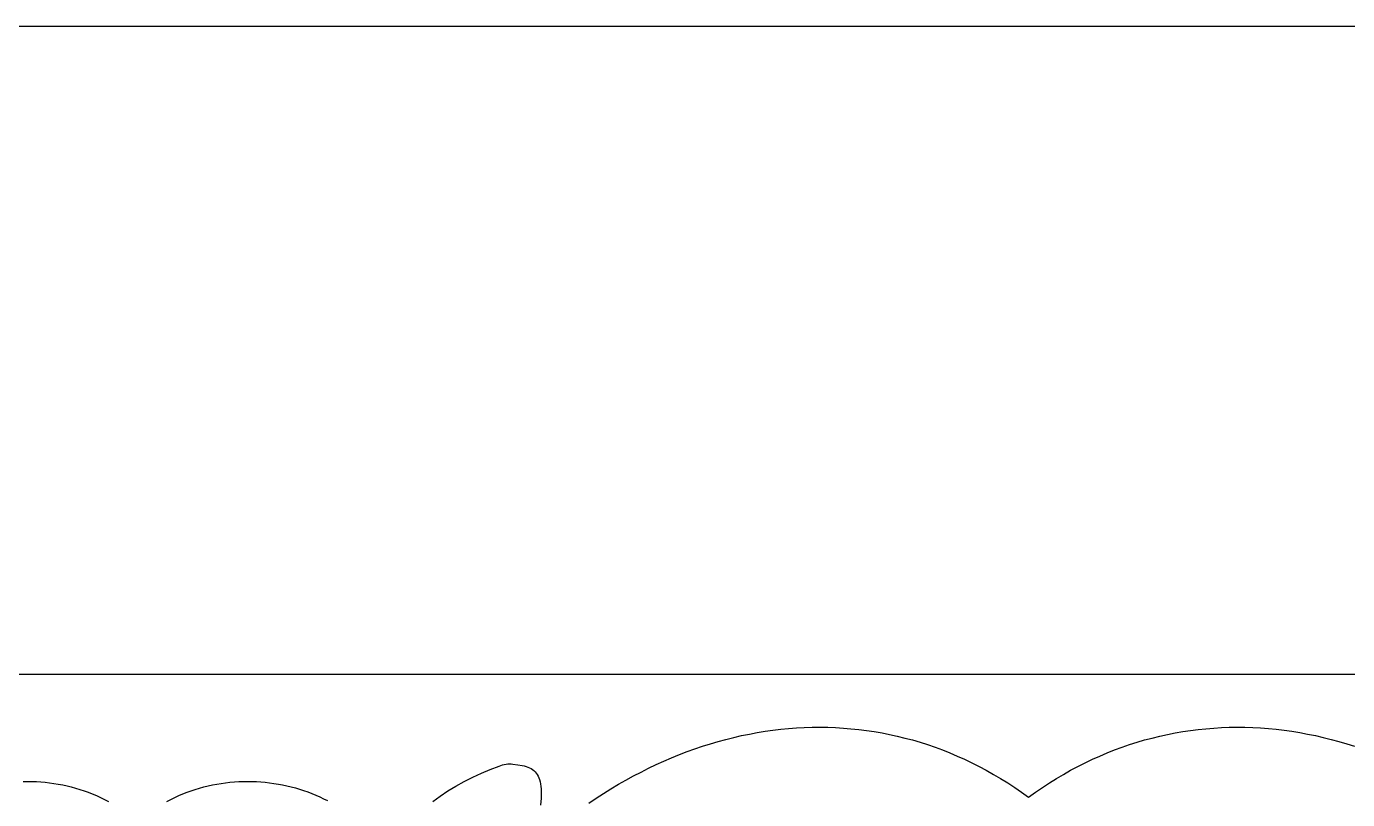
# Model space of a CAD drawing. Extents: x -335 to 335, y -262 to 262.
# Drawn here: x -215 to -113.1, y 202.9 to 262.5 of the extents above; entities that cross this region are included whole.
import ezdxf

# ---------------------------------------------------------------- set-up
doc = ezdxf.new("R2010")
doc.units = 0
doc.layers.add('LAYER_1', color=18, linetype='CONTINUOUS')

msp = doc.modelspace()

# ---------------------------------------------------------------- linework, layer by layer
at = {"layer": 'LAYER_1'}
for points in [[(335, -262.5), (335, 72.5), (140, 262.5), (-335, 262.5), (-335, -262.5)], [(185.59, 148.27), (119.67, 212.5), (-285, 212.5), (-285, -212.5), (285, -212.5), (285, 49.82), (192.78, 141.45)]]:
    msp.add_lwpolyline(points, close=True, dxfattribs=at)
for points in [[(-171.64, 202.59), (-171.07, 202.97), (-170.5, 203.34), (-169.92, 203.69), (-169.35, 204.04), (-168.77, 204.37), (-168.19, 204.69), (-167.6, 204.99), (-167.02, 205.29), (-166.43, 205.57), (-165.84, 205.83), (-165.25, 206.09), (-164.65, 206.33), (-164.06, 206.56), (-163.46, 206.78), (-162.86, 206.98), (-162.26, 207.17), (-161.66, 207.35), (-161.06, 207.51), (-160.46, 207.66), (-159.85, 207.8), (-159.25, 207.92), (-158.65, 208.03), (-158.04, 208.13), (-157.44, 208.22), (-156.83, 208.29), (-156.23, 208.35), (-155.63, 208.39), (-155.02, 208.42), (-154.42, 208.44), (-153.82, 208.45), (-153.21, 208.44), (-152.61, 208.42), (-152.01, 208.38), (-151.42, 208.33), (-150.82, 208.27), (-150.22, 208.2), (-149.63, 208.11), (-149.03, 208), (-148.44, 207.89), (-147.85, 207.76), (-147.27, 207.61), (-146.68, 207.46), (-146.1, 207.29), (-145.52, 207.1), (-144.94, 206.9), (-144.37, 206.69), (-143.8, 206.46), (-143.23, 206.22), (-142.66, 205.97), (-142.1, 205.7), (-141.54, 205.42), (-140.99, 205.12), (-140.44, 204.81), (-139.89, 204.49), (-139.34, 204.15), (-138.8, 203.79), (-138.27, 203.43), (-137.74, 203.05), (-137.21, 203.43), (-136.67, 203.79), (-136.13, 204.15), (-135.59, 204.49), (-135.04, 204.81), (-134.49, 205.12), (-133.93, 205.42), (-133.37, 205.7), (-132.81, 205.97), (-132.25, 206.22), (-131.68, 206.46), (-131.11, 206.69), (-130.53, 206.9), (-129.95, 207.1), (-129.37, 207.29), (-128.79, 207.46), (-128.21, 207.61), (-127.62, 207.76), (-127.03, 207.89), (-126.44, 208), (-125.85, 208.11), (-125.25, 208.2), (-124.66, 208.27), (-124.06, 208.33), (-123.46, 208.38), (-122.86, 208.42), (-122.26, 208.44), (-121.66, 208.45), (-121.06, 208.44), (-120.45, 208.42), (-119.85, 208.39), (-119.25, 208.35), (-118.64, 208.29), (-118.04, 208.22), (-117.43, 208.13), (-116.83, 208.03), (-116.23, 207.92), (-115.62, 207.8), (-115.02, 207.66), (-114.42, 207.51), (-113.81, 207.35), (-113.21, 207.17), (-112.61, 206.98)], [(-183.66, 202.72), (-183.08, 203.13), (-182.49, 203.53), (-181.87, 203.9), (-181.24, 204.25), (-180.58, 204.59), (-179.91, 204.89), (-179.23, 205.18), (-178.53, 205.44), (-178.41, 205.5), (-178.28, 205.54), (-178.15, 205.58), (-178.01, 205.6), (-177.88, 205.61), (-177.74, 205.61), (-177.61, 205.61), (-177.48, 205.59), (-177.11, 205.55), (-176.77, 205.5), (-176.61, 205.46), (-176.47, 205.42), (-176.33, 205.37), (-176.2, 205.32), (-176.08, 205.26), (-175.97, 205.18), (-175.86, 205.1), (-175.77, 205.01), (-175.69, 204.91), (-175.61, 204.8), (-175.54, 204.68), (-175.48, 204.55), (-175.43, 204.4), (-175.39, 204.24), (-175.35, 204.07), (-175.33, 203.88), (-175.31, 203.68), (-175.3, 203.46), (-175.31, 203.23), (-175.31, 202.98), (-175.36, 202.43)], [(-215.23, 204.26), (-214.89, 204.26), (-214.55, 204.26), (-214.21, 204.25), (-213.87, 204.23), (-213.53, 204.2), (-213.19, 204.16), (-212.86, 204.11), (-212.52, 204.06), (-212.18, 203.99), (-211.85, 203.92), (-211.52, 203.84), (-211.19, 203.75), (-210.86, 203.65), (-210.54, 203.54), (-210.22, 203.43), (-209.9, 203.3), (-209.58, 203.17), (-209.27, 203.02), (-208.96, 202.87), (-208.66, 202.71)], [(-204.16, 202.71), (-203.86, 202.87), (-203.55, 203.02), (-203.24, 203.17), (-202.92, 203.3), (-202.6, 203.43), (-202.28, 203.54), (-201.96, 203.65), (-201.63, 203.75), (-201.3, 203.84), (-200.97, 203.92), (-200.64, 203.99), (-200.3, 204.06), (-199.96, 204.11), (-199.63, 204.16), (-199.29, 204.2), (-198.95, 204.23), (-198.61, 204.25), (-198.27, 204.26), (-197.93, 204.26), (-197.59, 204.26), (-197.25, 204.25), (-196.91, 204.23), (-196.57, 204.2), (-196.23, 204.16), (-195.9, 204.11), (-195.56, 204.06), (-195.23, 204), (-194.9, 203.93), (-194.57, 203.85), (-194.25, 203.76), (-193.93, 203.67), (-193.61, 203.56), (-193.29, 203.45), (-192.98, 203.33), (-192.67, 203.21), (-192.37, 203.07), (-192.07, 202.93), (-191.77, 202.78)]]:
    msp.add_lwpolyline(points, dxfattribs=at)

doc.saveas('drawing.dxf')
